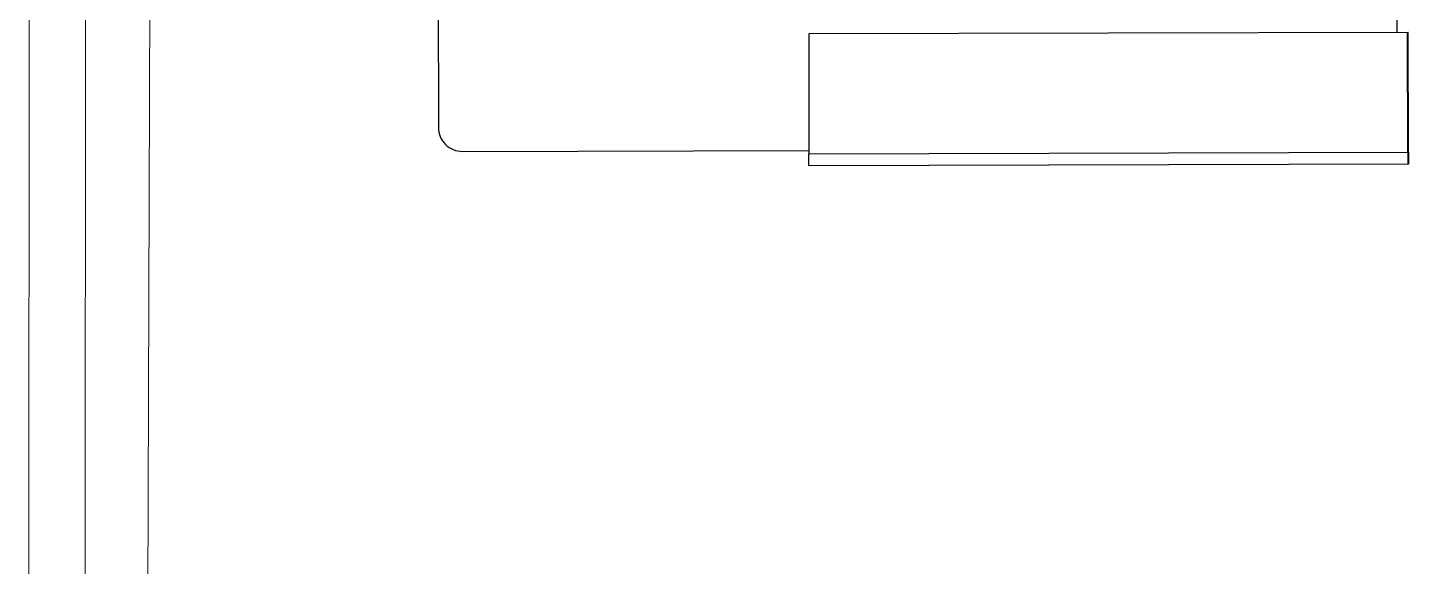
# Model space of a CAD drawing. Header units: inches. Extents: x 164.3 to 247.9, y 15.6 to 56.7.
# Drawn here: x 209.28 to 211.088, y 50.48 to 51.185 of the extents above; entities that cross this region are included whole.
import ezdxf

# ---------------------------------------------------------------- set-up
doc = ezdxf.new("R2010")
doc.units = ezdxf.units.IN
doc.header["$MEASUREMENT"] = 0
doc.layers.get('0').update_dxf_attribs({"lineweight": 0})
doc.layers.add('WALL 1 100', color=250, linetype='Continuous', lineweight=9)
doc.layers.add('провода', color=1, linetype='Continuous', lineweight=5)

msp = doc.modelspace()

# ---------------------------------------------------------------- linework, layer by layer
at = {"color": 7, "linetype": 'ByBlock', "lineweight": -2}
for p, q in [((211.073, 51.179), (211.0719, 51.6226)), ((209.8172, 51.2736), (209.8177, 51.0546)), ((211.0872, 51.179), (210.3025, 51.1771)), ((210.3025, 51.1771), (210.3029, 51.0202)), ((211.0869, 51.0218), (211.0865, 51.1787)), ((211.0871, 51.0221), (211.0867, 51.179)), ((211.0876, 51.0221), (211.0872, 51.179)), ((209.8492, 51.0233), (210.3029, 51.0244)), ((210.3029, 51.0202), (211.0876, 51.0221)), ((210.3029, 51.0045), (210.3029, 51.0202)), ((211.0869, 51.0218), (211.0869, 51.0061)), ((211.0871, 51.0221), (211.0872, 51.0064)), ((211.0876, 51.0221), (211.0876, 51.0064)), ((211.0876, 51.0064), (210.3029, 51.0045))]:
    msp.add_line(p, q, dxfattribs=at)
msp.add_arc((209.8491, 51.0547), 0.0314, 180.1388, 270.1388, dxfattribs=at)
at = {"layer": 'WALL 1 100', "color": 0}
for p, q in [((209.2861, 56.6519), (209.28, 48.4314)), ((209.4435, 52.3736), (209.4312, 48.5578))]:
    msp.add_line(p, q, dxfattribs=at)
at = {"layer": 'провода', "color": 1}
msp.add_line((209.3542, 48.5002), (209.3564, 52.5198), dxfattribs=at)

doc.saveas('drawing.dxf')
